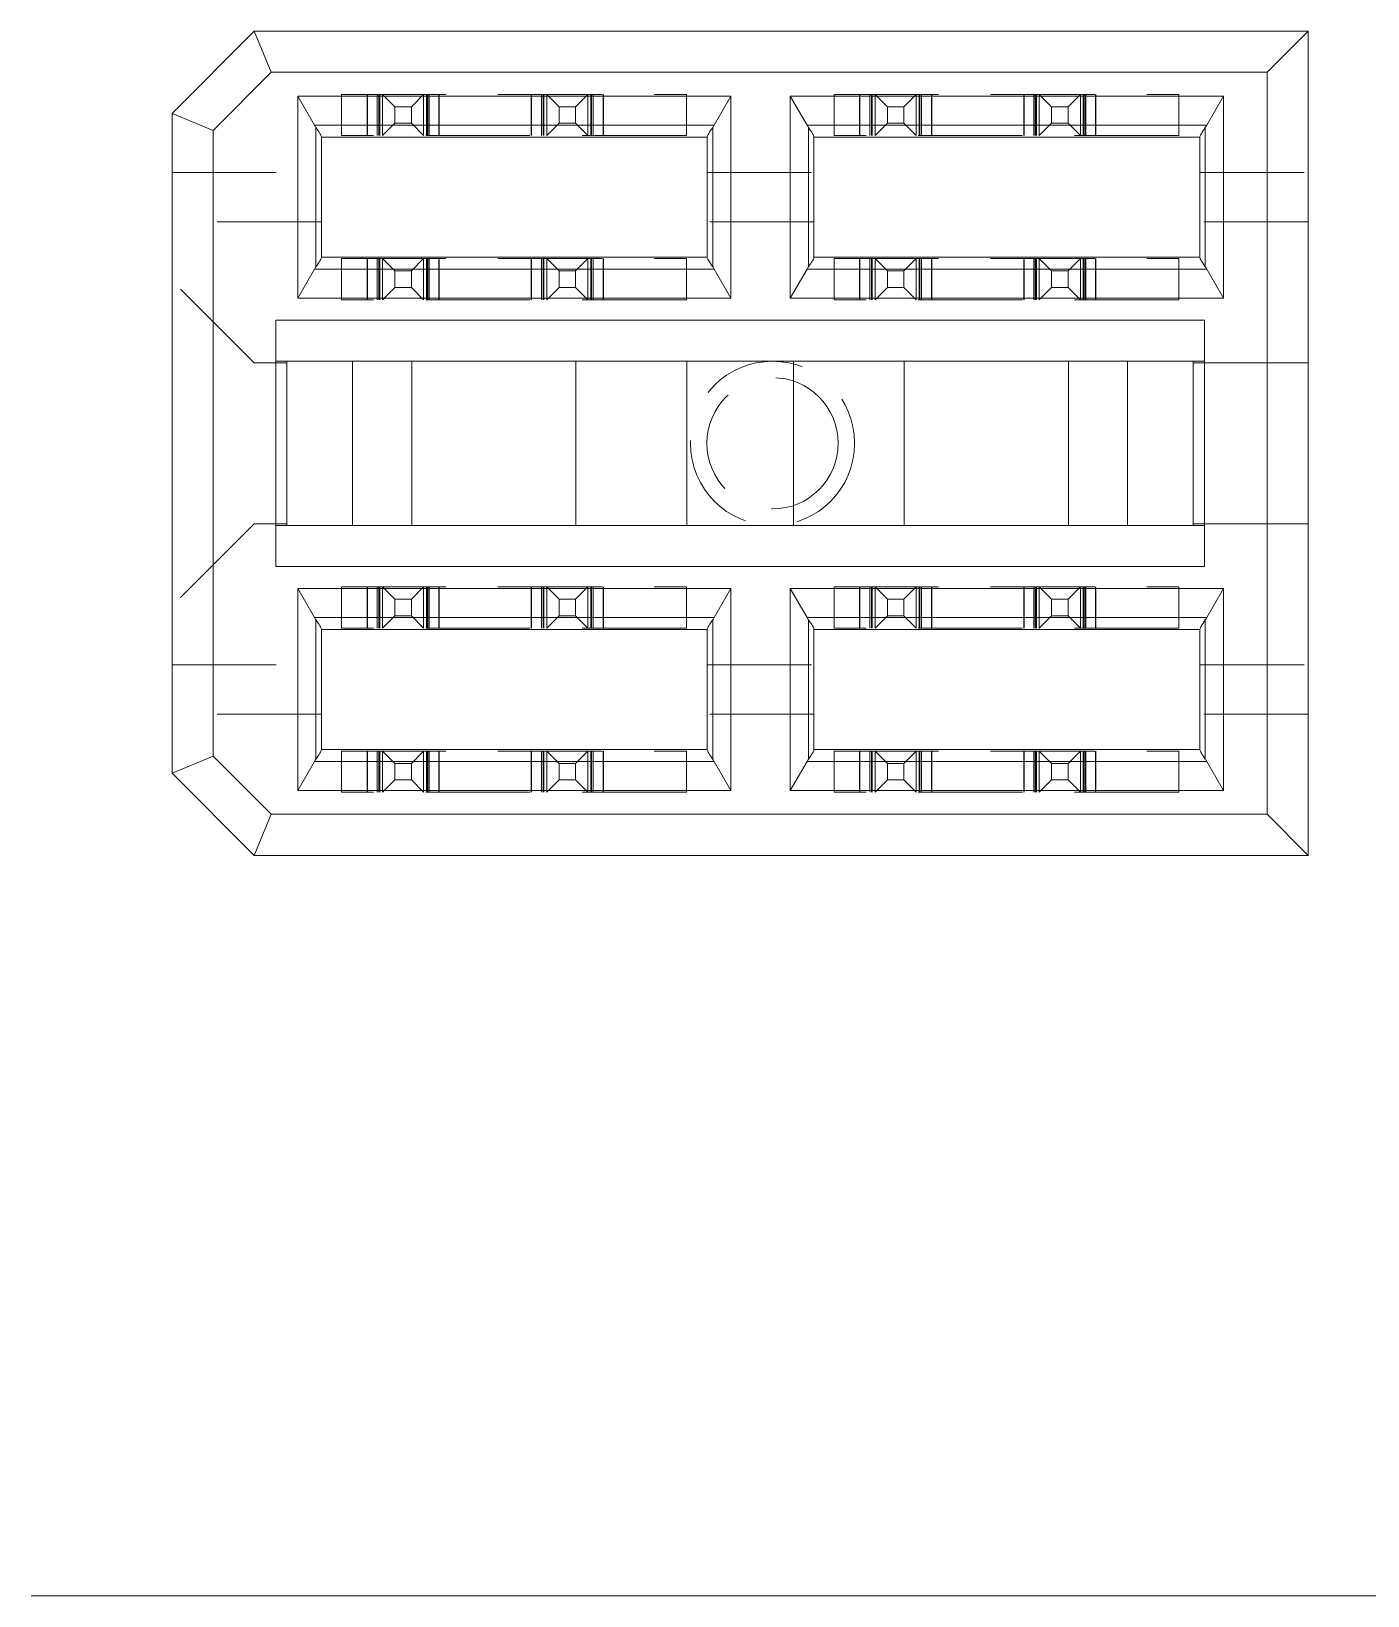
# Model space of a CAD drawing. Header units: millimetres. Extents: x -17 to 589, y 5 to 415.
# Drawn here: x 192.78 to 209.06, y 294.44 to 313.5 of the extents above; entities that cross this region are included whole.
import ezdxf

# ---------------------------------------------------------------- set-up
doc = ezdxf.new("R2010")
doc.units = ezdxf.units.MM
doc.linetypes.add('HIDDEN', pattern=[1.905, 1.27, -0.635])

# ---------------------------------------------------------------- blocks, each defined once
blk = doc.blocks.new('SW_CENTERMARKSYMBOL_1')
at = {"color": 0, "linetype": 'Continuous', "lineweight": 0}
blk.add_line((99.77, 130), (5, 130), dxfattribs=at)
blk = doc.blocks.new('d')
at = {"color": 5, "lineweight": 0}
blk.add_blockref('SW_CENTERMARKSYMBOL_1', (796.919, 118.982), dxfattribs=at)

msp = doc.modelspace()

# ---------------------------------------------------------------- linework, layer by layer
at = {"color": 7, "linetype": 'Continuous', "lineweight": 15}
for p, q in [((195.4919, 313.5039), (194.4919, 312.5039)), ((195.699, 313.0039), (195.4919, 313.5039)), ((208.3319, 313.5039), (195.4919, 313.5039)), ((208.3319, 313.5039), (207.8319, 313.0039)), ((208.3319, 303.4639), (208.3319, 313.5039)), ((194.9919, 312.2968), (195.699, 313.0039)), ((207.8319, 313.0039), (195.699, 313.0039)), ((207.8319, 303.9639), (207.8319, 313.0039)), ((196.0233, 312.7139), (201.3006, 312.7139)), ((196.0233, 312.7139), (196.2274, 312.3603)), ((196.0233, 310.2539), (196.0233, 312.7139)), ((201.3006, 312.7139), (201.0965, 312.3603)), ((201.3006, 312.7139), (201.3006, 310.2539)), ((202.0233, 312.7139), (207.3006, 312.7139)), ((202.0233, 310.2539), (202.0233, 312.7139)), ((202.0233, 312.7139), (202.2274, 312.3603)), ((207.3006, 312.7139), (207.0965, 312.3603)), ((207.3006, 312.7139), (207.3006, 310.2539)), ((194.4919, 304.4639), (194.4919, 312.5039)), ((194.9919, 312.2968), (194.4919, 312.5039)), ((194.9919, 312.2968), (194.9919, 304.671)), ((201.0965, 312.3603), (196.2274, 312.3603)), ((196.2449, 312.3323), (196.2449, 310.6355)), ((196.3119, 310.7485), (196.3119, 312.2193)), ((201.0119, 312.2139), (196.3119, 312.2139)), ((201.0119, 310.7485), (201.0119, 312.2193)), ((201.0789, 312.3323), (201.0789, 310.6355)), ((207.0965, 312.3603), (202.2274, 312.3603)), ((202.2449, 312.3323), (202.2449, 310.6355)), ((202.3119, 310.7485), (202.3119, 312.2193)), ((207.0119, 312.2139), (202.3119, 312.2139)), ((207.0119, 310.7485), (207.0119, 312.2193)), ((207.0789, 312.3323), (207.0789, 310.6355)), ((201.0119, 310.7539), (196.3119, 310.7539)), ((207.0119, 310.7539), (202.3119, 310.7539)), ((196.2274, 310.6075), (196.0233, 310.2539)), ((196.2274, 310.6075), (201.0965, 310.6075)), ((201.0965, 310.6075), (201.3006, 310.2539)), ((202.0233, 310.2539), (202.2274, 310.6075)), ((202.2274, 310.6075), (207.0965, 310.6075)), ((207.0965, 310.6075), (207.3006, 310.2539)), ((201.3006, 310.2539), (196.0233, 310.2539)), ((207.3006, 310.2539), (202.0233, 310.2539)), ((195.7557, 309.9839), (207.0681, 309.9839)), ((195.7557, 306.9839), (195.7557, 309.9839)), ((207.0681, 309.9839), (207.0681, 306.9839)), ((195.7557, 309.4839), (207.0681, 309.4839)), ((195.8919, 309.4639), (195.7557, 309.4639)), ((195.8919, 309.4839), (195.8919, 309.4639)), ((195.8919, 307.5039), (195.8919, 309.4639)), ((196.6919, 307.4839), (196.6919, 309.4839)), ((197.4119, 307.4839), (197.4119, 309.4839)), ((199.4119, 307.4839), (199.4119, 309.4839)), ((200.7619, 307.4839), (200.7619, 309.4839)), ((202.0619, 307.4839), (202.0619, 309.4839)), ((203.4119, 307.4839), (203.4119, 309.4839)), ((205.4119, 309.4839), (205.4119, 307.4839)), ((206.1319, 309.4839), (206.1319, 307.4839)), ((206.9319, 309.4839), (206.9319, 309.4639)), ((207.0681, 309.4639), (206.9319, 309.4639)), ((206.9319, 307.5039), (206.9319, 309.4639)), ((195.8919, 307.5039), (195.7557, 307.5039)), ((195.7557, 307.4839), (207.0681, 307.4839)), ((195.8919, 307.5039), (195.8919, 307.4839)), ((206.9319, 307.5039), (206.9319, 307.4839)), ((207.0681, 307.5039), (206.9319, 307.5039)), ((207.0681, 306.9839), (195.7557, 306.9839)), ((196.0233, 306.7139), (201.3006, 306.7139)), ((196.0233, 304.2539), (196.0233, 306.7139)), ((196.0233, 306.7139), (196.2274, 306.3603)), ((201.0965, 306.3603), (201.3006, 306.7139)), ((201.3006, 306.7139), (201.3006, 304.2539)), ((202.0233, 306.7139), (207.3006, 306.7139)), ((202.0233, 304.2539), (202.0233, 306.7139)), ((202.0233, 306.7139), (202.2274, 306.3603)), ((207.3006, 306.7139), (207.0965, 306.3603)), ((207.3006, 306.7139), (207.3006, 304.2539)), ((196.2274, 306.3603), (201.0965, 306.3603)), ((196.2449, 306.3323), (196.2449, 304.6355)), ((201.0789, 306.3323), (201.0789, 304.6355)), ((202.2274, 306.3603), (207.0965, 306.3603)), ((202.2449, 306.3323), (202.2449, 304.6355)), ((207.0789, 306.3323), (207.0789, 304.6355)), ((196.3119, 304.7485), (196.3119, 306.2193)), ((196.3119, 306.2139), (201.0119, 306.2139)), ((201.0119, 306.2193), (201.0119, 304.7485)), ((202.3119, 304.7485), (202.3119, 306.2193)), ((202.3119, 306.2139), (207.0119, 306.2139)), ((207.0119, 306.2193), (207.0119, 304.7485)), ((194.4919, 304.4639), (194.9919, 304.671)), ((194.9919, 304.671), (195.699, 303.9639)), ((196.2274, 304.6075), (196.0233, 304.2539)), ((196.2274, 304.6075), (201.0965, 304.6075)), ((201.0119, 304.7539), (196.3119, 304.7539)), ((201.0965, 304.6075), (201.3006, 304.2539)), ((202.2274, 304.6075), (202.0233, 304.2539)), ((202.2274, 304.6075), (207.0965, 304.6075)), ((207.0119, 304.7539), (202.3119, 304.7539)), ((207.0965, 304.6075), (207.3006, 304.2539)), ((195.4919, 303.4639), (194.4919, 304.4639)), ((201.3006, 304.2539), (196.0233, 304.2539)), ((207.3006, 304.2539), (202.0233, 304.2539)), ((195.699, 303.9639), (195.4919, 303.4639)), ((195.699, 303.9639), (207.8319, 303.9639)), ((208.3319, 303.4639), (207.8319, 303.9639)), ((208.3319, 303.4639), (195.4919, 303.4639))]:
    msp.add_line(p, q, dxfattribs=at)
at = {"color": 7, "linetype": 'HIDDEN', "lineweight": 0}
for p, q in [((196.5569, 312.2339), (196.5569, 312.7339)), ((196.5569, 312.7339), (200.7569, 312.7339)), ((196.8669, 312.7339), (196.8669, 312.2339)), ((196.872, 312.2339), (196.872, 312.7339)), ((196.9916, 312.2339), (196.9916, 312.7339)), ((196.9925, 312.7339), (196.9925, 312.2339)), ((197.0117, 312.7339), (197.0117, 312.2339)), ((197.0219, 312.2339), (197.0219, 312.7339)), ((197.022, 312.2339), (197.022, 312.7339)), ((197.0569, 312.2339), (197.0569, 312.7339)), ((197.0569, 312.7339), (197.2069, 312.5839)), ((197.5569, 312.7339), (197.4069, 312.5839)), ((197.5569, 312.7339), (197.5569, 312.2339)), ((197.5919, 312.7339), (197.5919, 312.2339)), ((197.5919, 312.7339), (197.5919, 312.2339)), ((197.6022, 312.7339), (197.6022, 312.2339)), ((197.6214, 312.2339), (197.6214, 312.7339)), ((197.6222, 312.7339), (197.6222, 312.2339)), ((197.7419, 312.7339), (197.7419, 312.2339)), ((197.7469, 312.2339), (197.7469, 312.7339)), ((198.8669, 312.7339), (198.8669, 312.2339)), ((198.872, 312.2339), (198.872, 312.7339)), ((198.9916, 312.2339), (198.9916, 312.7339)), ((198.9925, 312.7339), (198.9925, 312.2339)), ((199.0117, 312.7339), (199.0117, 312.2339)), ((199.0219, 312.2339), (199.0219, 312.7339)), ((199.022, 312.2339), (199.022, 312.7339)), ((199.0569, 312.2339), (199.0569, 312.7339)), ((199.0569, 312.7339), (199.2069, 312.5839)), ((199.4069, 312.5839), (199.5569, 312.7339)), ((199.5569, 312.7339), (199.5569, 312.2339)), ((199.5919, 312.7339), (199.5919, 312.2339)), ((199.5919, 312.7339), (199.5919, 312.2339)), ((199.6022, 312.7339), (199.6022, 312.2339)), ((199.6214, 312.2339), (199.6214, 312.7339)), ((199.6222, 312.7339), (199.6222, 312.2339)), ((199.7419, 312.7339), (199.7419, 312.2339)), ((199.7469, 312.2339), (199.7469, 312.7339)), ((200.7569, 312.7339), (200.7569, 312.2339)), ((202.5569, 312.2339), (202.5569, 312.7339)), ((202.5569, 312.7339), (206.7569, 312.7339)), ((202.8669, 312.7339), (202.8669, 312.2339)), ((202.872, 312.2339), (202.872, 312.7339)), ((202.9916, 312.2339), (202.9916, 312.7339)), ((202.9925, 312.7339), (202.9925, 312.2339)), ((203.0117, 312.7339), (203.0117, 312.2339)), ((203.0219, 312.2339), (203.0219, 312.7339)), ((203.022, 312.2339), (203.022, 312.7339)), ((203.0569, 312.2339), (203.0569, 312.7339)), ((203.0569, 312.7339), (203.2069, 312.5839)), ((203.5569, 312.7339), (203.4069, 312.5839)), ((203.5569, 312.7339), (203.5569, 312.2339)), ((203.5919, 312.7339), (203.5919, 312.2339)), ((203.5919, 312.7339), (203.5919, 312.2339)), ((203.6022, 312.7339), (203.6022, 312.2339)), ((203.6214, 312.2339), (203.6214, 312.7339)), ((203.6222, 312.7339), (203.6222, 312.2339)), ((203.7419, 312.7339), (203.7419, 312.2339)), ((203.7469, 312.2339), (203.7469, 312.7339)), ((204.8669, 312.7339), (204.8669, 312.2339)), ((204.872, 312.2339), (204.872, 312.7339)), ((204.9916, 312.2339), (204.9916, 312.7339)), ((204.9925, 312.7339), (204.9925, 312.2339)), ((205.0117, 312.7339), (205.0117, 312.2339)), ((205.0219, 312.2339), (205.0219, 312.7339)), ((205.022, 312.2339), (205.022, 312.7339)), ((205.0569, 312.2339), (205.0569, 312.7339)), ((205.0569, 312.7339), (205.2069, 312.5839)), ((205.4069, 312.5839), (205.5569, 312.7339)), ((205.5569, 312.7339), (205.5569, 312.2339)), ((205.5919, 312.7339), (205.5919, 312.2339)), ((205.5919, 312.7339), (205.5919, 312.2339)), ((205.6022, 312.7339), (205.6022, 312.2339)), ((205.6214, 312.2339), (205.6214, 312.7339)), ((205.6222, 312.7339), (205.6222, 312.2339)), ((205.7419, 312.7339), (205.7419, 312.2339)), ((205.7469, 312.2339), (205.7469, 312.7339)), ((206.7569, 312.7339), (206.7569, 312.2339)), ((197.4069, 312.5839), (197.2069, 312.5839)), ((197.2069, 312.5839), (197.2069, 312.3839)), ((197.4069, 312.5839), (197.4069, 312.3839)), ((199.2069, 312.5839), (199.4069, 312.5839)), ((199.2069, 312.5839), (199.2069, 312.3839)), ((199.4069, 312.5839), (199.4069, 312.3839)), ((203.4069, 312.5839), (203.2069, 312.5839)), ((203.2069, 312.5839), (203.2069, 312.3839)), ((203.4069, 312.5839), (203.4069, 312.3839)), ((205.2069, 312.5839), (205.4069, 312.5839)), ((205.2069, 312.5839), (205.2069, 312.3839)), ((205.4069, 312.5839), (205.4069, 312.3839)), ((200.7569, 312.2339), (196.5569, 312.2339)), ((197.0569, 312.2339), (197.2069, 312.3839)), ((197.2069, 312.3839), (197.4069, 312.3839)), ((197.4069, 312.3839), (197.5569, 312.2339)), ((199.2069, 312.3839), (199.0569, 312.2339)), ((199.2069, 312.3839), (199.4069, 312.3839)), ((199.4069, 312.3839), (199.5569, 312.2339)), ((206.7569, 312.2339), (202.5569, 312.2339)), ((203.0569, 312.2339), (203.2069, 312.3839)), ((203.2069, 312.3839), (203.4069, 312.3839)), ((203.4069, 312.3839), (203.5569, 312.2339)), ((205.2069, 312.3839), (205.0569, 312.2339)), ((205.2069, 312.3839), (205.4069, 312.3839)), ((205.4069, 312.3839), (205.5569, 312.2339)), ((194.4919, 311.7839), (196.3119, 311.7839)), ((201.0119, 311.7839), (202.3119, 311.7839)), ((207.0119, 311.7839), (208.3319, 311.7839)), ((196.3119, 311.1839), (194.4919, 311.1839)), ((202.3119, 311.1839), (201.0119, 311.1839)), ((208.3319, 311.1839), (207.0119, 311.1839)), ((196.5569, 310.2339), (196.5569, 310.7339)), ((196.5569, 310.7339), (200.7569, 310.7339)), ((196.8669, 310.7339), (196.8669, 310.2339)), ((196.872, 310.2339), (196.872, 310.7339)), ((196.9916, 310.2339), (196.9916, 310.7339)), ((196.9925, 310.7339), (196.9925, 310.2339)), ((197.0117, 310.7339), (197.0117, 310.2339)), ((197.0219, 310.2339), (197.0219, 310.7339)), ((197.022, 310.2339), (197.022, 310.7339)), ((197.0569, 310.2339), (197.0569, 310.7339)), ((197.0569, 310.7339), (197.2069, 310.5839)), ((197.5569, 310.7339), (197.4069, 310.5839)), ((197.5569, 310.7339), (197.5569, 310.2339)), ((197.5919, 310.7339), (197.5919, 310.2339)), ((197.5919, 310.7339), (197.5919, 310.2339)), ((197.6022, 310.7339), (197.6022, 310.2339)), ((197.6214, 310.2339), (197.6214, 310.7339)), ((197.6222, 310.7339), (197.6222, 310.2339)), ((197.7419, 310.7339), (197.7419, 310.2339)), ((197.7469, 310.2339), (197.7469, 310.7339)), ((198.8669, 310.7339), (198.8669, 310.2339)), ((198.872, 310.2339), (198.872, 310.7339)), ((198.9916, 310.2339), (198.9916, 310.7339)), ((198.9925, 310.7339), (198.9925, 310.2339)), ((199.0117, 310.7339), (199.0117, 310.2339)), ((199.0219, 310.2339), (199.0219, 310.7339)), ((199.022, 310.2339), (199.022, 310.7339)), ((199.0569, 310.2339), (199.0569, 310.7339)), ((199.0569, 310.7339), (199.2069, 310.5839)), ((199.4069, 310.5839), (199.5569, 310.7339)), ((199.5569, 310.7339), (199.5569, 310.2339)), ((199.5919, 310.7339), (199.5919, 310.2339)), ((199.5919, 310.7339), (199.5919, 310.2339)), ((199.6022, 310.7339), (199.6022, 310.2339)), ((199.6214, 310.2339), (199.6214, 310.7339)), ((199.6222, 310.7339), (199.6222, 310.2339)), ((199.7419, 310.7339), (199.7419, 310.2339)), ((199.7469, 310.2339), (199.7469, 310.7339)), ((200.7569, 310.7339), (200.7569, 310.2339)), ((202.5569, 310.2339), (202.5569, 310.7339)), ((202.5569, 310.7339), (206.7569, 310.7339)), ((202.8669, 310.7339), (202.8669, 310.2339)), ((202.872, 310.2339), (202.872, 310.7339)), ((202.9916, 310.2339), (202.9916, 310.7339)), ((202.9925, 310.7339), (202.9925, 310.2339)), ((203.0117, 310.7339), (203.0117, 310.2339)), ((203.0219, 310.2339), (203.0219, 310.7339)), ((203.022, 310.2339), (203.022, 310.7339)), ((203.0569, 310.2339), (203.0569, 310.7339)), ((203.0569, 310.7339), (203.2069, 310.5839)), ((203.5569, 310.7339), (203.4069, 310.5839)), ((203.5569, 310.7339), (203.5569, 310.2339)), ((203.5919, 310.7339), (203.5919, 310.2339)), ((203.5919, 310.7339), (203.5919, 310.2339)), ((203.6022, 310.7339), (203.6022, 310.2339)), ((203.6214, 310.2339), (203.6214, 310.7339)), ((203.6222, 310.7339), (203.6222, 310.2339)), ((203.7419, 310.7339), (203.7419, 310.2339)), ((203.7469, 310.2339), (203.7469, 310.7339)), ((204.8669, 310.7339), (204.8669, 310.2339)), ((204.872, 310.2339), (204.872, 310.7339)), ((204.9916, 310.2339), (204.9916, 310.7339)), ((204.9925, 310.7339), (204.9925, 310.2339)), ((205.0117, 310.7339), (205.0117, 310.2339)), ((205.0219, 310.2339), (205.0219, 310.7339)), ((205.022, 310.2339), (205.022, 310.7339)), ((205.0569, 310.2339), (205.0569, 310.7339)), ((205.0569, 310.7339), (205.2069, 310.5839)), ((205.4069, 310.5839), (205.5569, 310.7339)), ((205.5569, 310.7339), (205.5569, 310.2339)), ((205.5919, 310.7339), (205.5919, 310.2339)), ((205.5919, 310.7339), (205.5919, 310.2339)), ((205.6022, 310.7339), (205.6022, 310.2339)), ((205.6214, 310.2339), (205.6214, 310.7339)), ((205.6222, 310.7339), (205.6222, 310.2339)), ((205.7419, 310.7339), (205.7419, 310.2339)), ((205.7469, 310.2339), (205.7469, 310.7339)), ((206.7569, 310.7339), (206.7569, 310.2339)), ((197.4069, 310.5839), (197.2069, 310.5839)), ((197.2069, 310.5839), (197.2069, 310.3839)), ((197.4069, 310.5839), (197.4069, 310.3839)), ((199.2069, 310.5839), (199.4069, 310.5839)), ((199.2069, 310.5839), (199.2069, 310.3839)), ((199.4069, 310.5839), (199.4069, 310.3839)), ((203.4069, 310.5839), (203.2069, 310.5839)), ((203.2069, 310.5839), (203.2069, 310.3839)), ((203.4069, 310.5839), (203.4069, 310.3839)), ((205.2069, 310.5839), (205.4069, 310.5839)), ((205.2069, 310.5839), (205.2069, 310.3839)), ((205.4069, 310.5839), (205.4069, 310.3839)), ((195.4919, 309.4639), (194.4919, 310.4639)), ((197.0569, 310.2339), (197.2069, 310.3839)), ((197.2069, 310.3839), (197.4069, 310.3839)), ((197.4069, 310.3839), (197.5569, 310.2339)), ((199.2069, 310.3839), (199.0569, 310.2339)), ((199.2069, 310.3839), (199.4069, 310.3839)), ((199.4069, 310.3839), (199.5569, 310.2339)), ((203.0569, 310.2339), (203.2069, 310.3839)), ((203.2069, 310.3839), (203.4069, 310.3839)), ((203.4069, 310.3839), (203.5569, 310.2339)), ((205.2069, 310.3839), (205.0569, 310.2339)), ((205.2069, 310.3839), (205.4069, 310.3839)), ((205.4069, 310.3839), (205.5569, 310.2339)), ((200.7569, 310.2339), (196.5569, 310.2339)), ((206.7569, 310.2339), (202.5569, 310.2339)), ((195.7557, 309.4639), (195.4919, 309.4639)), ((208.3319, 309.4639), (207.0681, 309.4639)), ((195.4919, 307.5039), (194.4919, 306.5039)), ((195.4919, 307.5039), (195.7557, 307.5039)), ((208.3319, 307.5039), (207.0681, 307.5039)), ((196.5569, 306.2339), (196.5569, 306.7339)), ((196.5569, 306.7339), (200.7569, 306.7339)), ((196.8669, 306.7339), (196.8669, 306.2339)), ((196.872, 306.2339), (196.872, 306.7339)), ((196.9916, 306.2339), (196.9916, 306.7339)), ((196.9925, 306.7339), (196.9925, 306.2339)), ((197.0117, 306.7339), (197.0117, 306.2339)), ((197.0219, 306.2339), (197.0219, 306.7339)), ((197.022, 306.2339), (197.022, 306.7339)), ((197.0569, 306.2339), (197.0569, 306.7339)), ((197.0569, 306.7339), (197.2069, 306.5839)), ((197.5569, 306.7339), (197.4069, 306.5839)), ((197.5569, 306.7339), (197.5569, 306.2339)), ((197.5919, 306.7339), (197.5919, 306.2339)), ((197.5919, 306.7339), (197.5919, 306.2339)), ((197.6022, 306.7339), (197.6022, 306.2339)), ((197.6214, 306.2339), (197.6214, 306.7339)), ((197.6222, 306.7339), (197.6222, 306.2339)), ((197.7419, 306.7339), (197.7419, 306.2339)), ((197.7469, 306.2339), (197.7469, 306.7339)), ((198.8669, 306.7339), (198.8669, 306.2339)), ((198.872, 306.2339), (198.872, 306.7339)), ((198.9916, 306.2339), (198.9916, 306.7339)), ((198.9925, 306.7339), (198.9925, 306.2339)), ((199.0117, 306.7339), (199.0117, 306.2339)), ((199.0219, 306.2339), (199.0219, 306.7339)), ((199.022, 306.2339), (199.022, 306.7339)), ((199.0569, 306.2339), (199.0569, 306.7339)), ((199.0569, 306.7339), (199.2069, 306.5839)), ((199.4069, 306.5839), (199.5569, 306.7339)), ((199.5569, 306.7339), (199.5569, 306.2339)), ((199.5919, 306.7339), (199.5919, 306.2339)), ((199.5919, 306.7339), (199.5919, 306.2339)), ((199.6022, 306.7339), (199.6022, 306.2339)), ((199.6214, 306.2339), (199.6214, 306.7339)), ((199.6222, 306.7339), (199.6222, 306.2339)), ((199.7419, 306.7339), (199.7419, 306.2339)), ((199.7469, 306.2339), (199.7469, 306.7339)), ((200.7569, 306.7339), (200.7569, 306.2339)), ((202.5569, 306.2339), (202.5569, 306.7339)), ((202.5569, 306.7339), (206.7569, 306.7339)), ((202.8669, 306.7339), (202.8669, 306.2339)), ((202.872, 306.2339), (202.872, 306.7339)), ((202.9916, 306.2339), (202.9916, 306.7339)), ((202.9925, 306.7339), (202.9925, 306.2339)), ((203.0117, 306.7339), (203.0117, 306.2339)), ((203.0219, 306.2339), (203.0219, 306.7339)), ((203.022, 306.2339), (203.022, 306.7339)), ((203.0569, 306.2339), (203.0569, 306.7339)), ((203.0569, 306.7339), (203.2069, 306.5839)), ((203.5569, 306.7339), (203.4069, 306.5839)), ((203.5569, 306.7339), (203.5569, 306.2339)), ((203.5919, 306.7339), (203.5919, 306.2339)), ((203.5919, 306.7339), (203.5919, 306.2339)), ((203.6022, 306.7339), (203.6022, 306.2339)), ((203.6214, 306.2339), (203.6214, 306.7339)), ((203.6222, 306.7339), (203.6222, 306.2339)), ((203.7419, 306.7339), (203.7419, 306.2339)), ((203.7469, 306.2339), (203.7469, 306.7339)), ((204.8669, 306.7339), (204.8669, 306.2339)), ((204.872, 306.2339), (204.872, 306.7339)), ((204.9916, 306.2339), (204.9916, 306.7339)), ((204.9925, 306.7339), (204.9925, 306.2339)), ((205.0117, 306.7339), (205.0117, 306.2339)), ((205.0219, 306.2339), (205.0219, 306.7339)), ((205.022, 306.2339), (205.022, 306.7339)), ((205.0569, 306.2339), (205.0569, 306.7339)), ((205.0569, 306.7339), (205.2069, 306.5839)), ((205.4069, 306.5839), (205.5569, 306.7339)), ((205.5569, 306.7339), (205.5569, 306.2339)), ((205.5919, 306.7339), (205.5919, 306.2339)), ((205.5919, 306.7339), (205.5919, 306.2339)), ((205.6022, 306.7339), (205.6022, 306.2339)), ((205.6214, 306.2339), (205.6214, 306.7339)), ((205.6222, 306.7339), (205.6222, 306.2339)), ((205.7419, 306.7339), (205.7419, 306.2339)), ((205.7469, 306.2339), (205.7469, 306.7339)), ((206.7569, 306.7339), (206.7569, 306.2339)), ((197.4069, 306.5839), (197.2069, 306.5839)), ((197.2069, 306.5839), (197.2069, 306.3839)), ((197.4069, 306.5839), (197.4069, 306.3839)), ((199.2069, 306.5839), (199.4069, 306.5839)), ((199.2069, 306.5839), (199.2069, 306.3839)), ((199.4069, 306.5839), (199.4069, 306.3839)), ((203.2069, 306.5839), (203.2069, 306.3839)), ((203.4069, 306.5839), (203.2069, 306.5839)), ((203.4069, 306.5839), (203.4069, 306.3839)), ((205.2069, 306.5839), (205.4069, 306.5839)), ((205.2069, 306.5839), (205.2069, 306.3839)), ((205.4069, 306.5839), (205.4069, 306.3839)), ((197.0569, 306.2339), (197.2069, 306.3839)), ((197.2069, 306.3839), (197.4069, 306.3839)), ((197.4069, 306.3839), (197.5569, 306.2339)), ((199.2069, 306.3839), (199.0569, 306.2339)), ((199.2069, 306.3839), (199.4069, 306.3839)), ((199.4069, 306.3839), (199.5569, 306.2339)), ((203.0569, 306.2339), (203.2069, 306.3839)), ((203.2069, 306.3839), (203.4069, 306.3839)), ((203.4069, 306.3839), (203.5569, 306.2339)), ((205.2069, 306.3839), (205.0569, 306.2339)), ((205.2069, 306.3839), (205.4069, 306.3839)), ((205.4069, 306.3839), (205.5569, 306.2339)), ((200.7569, 306.2339), (196.5569, 306.2339)), ((206.7569, 306.2339), (202.5569, 306.2339)), ((194.4919, 305.7839), (196.3119, 305.7839)), ((201.0119, 305.7839), (202.3119, 305.7839)), ((207.0119, 305.7839), (208.3319, 305.7839)), ((196.3119, 305.1839), (194.4919, 305.1839)), ((202.3119, 305.1839), (201.0119, 305.1839)), ((208.3319, 305.1839), (207.0119, 305.1839)), ((196.5569, 304.2339), (196.5569, 304.7339)), ((196.5569, 304.7339), (200.7569, 304.7339)), ((196.8669, 304.7339), (196.8669, 304.2339)), ((196.872, 304.2339), (196.872, 304.7339)), ((196.9916, 304.2339), (196.9916, 304.7339)), ((196.9925, 304.7339), (196.9925, 304.2339)), ((197.0117, 304.7339), (197.0117, 304.2339)), ((197.0219, 304.2339), (197.0219, 304.7339)), ((197.022, 304.2339), (197.022, 304.7339)), ((197.0569, 304.2339), (197.0569, 304.7339)), ((197.0569, 304.7339), (197.2069, 304.5839)), ((197.2069, 304.5839), (197.2069, 304.3839)), ((197.4069, 304.5839), (197.2069, 304.5839)), ((197.5569, 304.7339), (197.4069, 304.5839)), ((197.4069, 304.5839), (197.4069, 304.3839)), ((197.5569, 304.7339), (197.5569, 304.2339)), ((197.5919, 304.7339), (197.5919, 304.2339)), ((197.5919, 304.7339), (197.5919, 304.2339)), ((197.6022, 304.7339), (197.6022, 304.2339)), ((197.6214, 304.2339), (197.6214, 304.7339)), ((197.6222, 304.7339), (197.6222, 304.2339)), ((197.7419, 304.7339), (197.7419, 304.2339)), ((197.7469, 304.2339), (197.7469, 304.7339)), ((198.8669, 304.7339), (198.8669, 304.2339)), ((198.872, 304.2339), (198.872, 304.7339)), ((198.9916, 304.2339), (198.9916, 304.7339)), ((198.9925, 304.7339), (198.9925, 304.2339)), ((199.0117, 304.7339), (199.0117, 304.2339)), ((199.0219, 304.2339), (199.0219, 304.7339)), ((199.022, 304.2339), (199.022, 304.7339)), ((199.0569, 304.2339), (199.0569, 304.7339)), ((199.0569, 304.7339), (199.2069, 304.5839)), ((199.2069, 304.5839), (199.4069, 304.5839)), ((199.2069, 304.5839), (199.2069, 304.3839)), ((199.4069, 304.5839), (199.5569, 304.7339)), ((199.4069, 304.5839), (199.4069, 304.3839)), ((199.5569, 304.7339), (199.5569, 304.2339)), ((199.5919, 304.7339), (199.5919, 304.2339)), ((199.5919, 304.7339), (199.5919, 304.2339)), ((199.6022, 304.7339), (199.6022, 304.2339)), ((199.6214, 304.2339), (199.6214, 304.7339)), ((199.6222, 304.7339), (199.6222, 304.2339)), ((199.7419, 304.7339), (199.7419, 304.2339)), ((199.7469, 304.2339), (199.7469, 304.7339)), ((200.7569, 304.7339), (200.7569, 304.2339)), ((202.5569, 304.2339), (202.5569, 304.7339)), ((202.5569, 304.7339), (206.7569, 304.7339)), ((202.8669, 304.7339), (202.8669, 304.2339)), ((202.872, 304.2339), (202.872, 304.7339)), ((202.9916, 304.2339), (202.9916, 304.7339)), ((202.9925, 304.7339), (202.9925, 304.2339)), ((203.0117, 304.7339), (203.0117, 304.2339)), ((203.0219, 304.2339), (203.0219, 304.7339)), ((203.022, 304.2339), (203.022, 304.7339)), ((203.0569, 304.2339), (203.0569, 304.7339)), ((203.0569, 304.7339), (203.2069, 304.5839)), ((203.2069, 304.5839), (203.2069, 304.3839)), ((203.4069, 304.5839), (203.2069, 304.5839)), ((203.5569, 304.7339), (203.4069, 304.5839)), ((203.4069, 304.5839), (203.4069, 304.3839)), ((203.5569, 304.7339), (203.5569, 304.2339)), ((203.5919, 304.7339), (203.5919, 304.2339)), ((203.5919, 304.7339), (203.5919, 304.2339)), ((203.6022, 304.7339), (203.6022, 304.2339)), ((203.6214, 304.2339), (203.6214, 304.7339)), ((203.6222, 304.7339), (203.6222, 304.2339)), ((203.7419, 304.7339), (203.7419, 304.2339)), ((203.7469, 304.2339), (203.7469, 304.7339)), ((204.8669, 304.7339), (204.8669, 304.2339)), ((204.872, 304.2339), (204.872, 304.7339)), ((204.9916, 304.2339), (204.9916, 304.7339)), ((204.9925, 304.7339), (204.9925, 304.2339)), ((205.0117, 304.7339), (205.0117, 304.2339)), ((205.0219, 304.2339), (205.0219, 304.7339)), ((205.022, 304.2339), (205.022, 304.7339)), ((205.0569, 304.2339), (205.0569, 304.7339)), ((205.0569, 304.7339), (205.2069, 304.5839)), ((205.2069, 304.5839), (205.4069, 304.5839)), ((205.2069, 304.5839), (205.2069, 304.3839)), ((205.4069, 304.5839), (205.5569, 304.7339)), ((205.4069, 304.5839), (205.4069, 304.3839)), ((205.5569, 304.7339), (205.5569, 304.2339)), ((205.5919, 304.7339), (205.5919, 304.2339)), ((205.5919, 304.7339), (205.5919, 304.2339)), ((205.6022, 304.7339), (205.6022, 304.2339)), ((205.6214, 304.2339), (205.6214, 304.7339)), ((205.6222, 304.7339), (205.6222, 304.2339)), ((205.7419, 304.7339), (205.7419, 304.2339)), ((205.7469, 304.2339), (205.7469, 304.7339)), ((206.7569, 304.7339), (206.7569, 304.2339)), ((200.7569, 304.2339), (196.5569, 304.2339)), ((197.0569, 304.2339), (197.2069, 304.3839)), ((197.2069, 304.3839), (197.4069, 304.3839)), ((197.4069, 304.3839), (197.5569, 304.2339)), ((199.2069, 304.3839), (199.0569, 304.2339)), ((199.2069, 304.3839), (199.4069, 304.3839)), ((199.4069, 304.3839), (199.5569, 304.2339)), ((206.7569, 304.2339), (202.5569, 304.2339)), ((203.0569, 304.2339), (203.2069, 304.3839)), ((203.2069, 304.3839), (203.4069, 304.3839)), ((203.4069, 304.3839), (203.5569, 304.2339)), ((205.2069, 304.3839), (205.0569, 304.2339)), ((205.2069, 304.3839), (205.4069, 304.3839)), ((205.4069, 304.3839), (205.5569, 304.2339))]:
    msp.add_line(p, q, dxfattribs=at)
for radius in [1, 0.8]:
    msp.add_circle((201.8069, 308.4839), radius, dxfattribs=at)
at = {"color": 7, "linetype": 'Continuous', "lineweight": 15}
for centre, start_param, end_param in [((196.4315, 312.7139), 2.3561945, 2.4389137), ((200.8924, 312.7139), 3.8442716, 3.9269908), ((202.4315, 312.7139), 2.3561945, 2.4389137), ((206.8924, 312.7139), 3.8442716, 3.9269908), ((196.4315, 310.2539), 0.702679, 0.7853982), ((200.8924, 310.2539), 5.4977871, 5.5805063), ((202.4315, 310.2539), 0.702679, 0.7853982), ((206.8924, 310.2539), 5.4977871, 5.5805063), ((196.4315, 306.7139), 2.3561945, 2.4389137), ((200.8924, 306.7139), 3.8442716, 3.9269908), ((202.4315, 306.7139), 2.3561945, 2.4389137), ((206.8924, 306.7139), 3.8442716, 3.9269908), ((196.4315, 304.2539), 0.702679, 0.7853982), ((200.8924, 304.2539), 5.4977871, 5.5805063), ((202.4315, 304.2539), 0.702679, 0.7853982), ((206.8924, 304.2539), 5.4977871, 5.5805063)]:
    msp.add_ellipse(centre, major_axis=(0, 0.5), ratio=0.5773503, start_param=start_param, end_param=end_param, dxfattribs=at)
for points, knots in [([(196.3119, 312.2193), (196.3082, 312.2299), (196.3005, 312.2515), (196.2636, 312.3051), (196.2449, 312.3323)], [0, 0, 0, 0, 0.4931733, 1, 1, 1, 1]), ([(201.0789, 312.3323), (201.0605, 312.3056), (201.0236, 312.2519), (201.0158, 312.2302), (201.0119, 312.2193)], [0, 0, 0, 0, 0.4978273, 1, 1, 1, 1]), ([(202.3119, 312.2193), (202.3082, 312.2299), (202.3005, 312.2515), (202.2636, 312.3051), (202.2449, 312.3323)], [0, 0, 0, 0, 0.4931733, 1, 1, 1, 1]), ([(207.0789, 312.3323), (207.0605, 312.3056), (207.0236, 312.2519), (207.0158, 312.2302), (207.0119, 312.2193)], [0, 0, 0, 0, 0.49782732, 1, 1, 1, 1]), ([(196.2449, 310.6355), (196.2633, 310.6622), (196.3003, 310.7159), (196.308, 310.7376), (196.3119, 310.7485)], [0, 0, 0, 0, 0.4978273, 1, 1, 1, 1]), ([(201.0119, 310.7485), (201.0157, 310.7379), (201.0233, 310.7163), (201.0602, 310.6626), (201.0789, 310.6355)], [0, 0, 0, 0, 0.4931733, 1, 1, 1, 1]), ([(202.2449, 310.6355), (202.2633, 310.6622), (202.3003, 310.7159), (202.308, 310.7376), (202.3119, 310.7485)], [0, 0, 0, 0, 0.49782732, 1, 1, 1, 1]), ([(207.0119, 310.7485), (207.0157, 310.7379), (207.0233, 310.7163), (207.0602, 310.6626), (207.0789, 310.6355)], [0, 0, 0, 0, 0.4931733, 1, 1, 1, 1]), ([(196.2449, 306.3323), (196.2633, 306.3056), (196.3003, 306.2519), (196.308, 306.2302), (196.3119, 306.2193)], [0, 0, 0, 0, 0.4978273, 1, 1, 1, 1]), ([(201.0119, 306.2193), (201.0157, 306.2299), (201.0233, 306.2515), (201.0602, 306.3051), (201.0789, 306.3323)], [0, 0, 0, 0, 0.4931733, 1, 1, 1, 1]), ([(202.3119, 306.2193), (202.3082, 306.2299), (202.3005, 306.2515), (202.2636, 306.3051), (202.2449, 306.3323)], [0, 0, 0, 0, 0.4931733, 1, 1, 1, 1]), ([(207.0789, 306.3323), (207.0605, 306.3056), (207.0236, 306.2519), (207.0158, 306.2302), (207.0119, 306.2193)], [0, 0, 0, 0, 0.4978273, 1, 1, 1, 1]), ([(196.2449, 304.6355), (196.2633, 304.6622), (196.3003, 304.7159), (196.308, 304.7376), (196.3119, 304.7485)], [0, 0, 0, 0, 0.4978273, 1, 1, 1, 1]), ([(201.0789, 304.6355), (201.0605, 304.6622), (201.0236, 304.7159), (201.0158, 304.7376), (201.0119, 304.7485)], [0, 0, 0, 0, 0.4978273, 1, 1, 1, 1]), ([(202.2449, 304.6355), (202.2633, 304.6622), (202.3003, 304.7159), (202.308, 304.7376), (202.3119, 304.7485)], [0, 0, 0, 0, 0.4978273, 1, 1, 1, 1]), ([(207.0789, 304.6355), (207.0605, 304.6622), (207.0236, 304.7159), (207.0158, 304.7376), (207.0119, 304.7485)], [0, 0, 0, 0, 0.4978273, 1, 1, 1, 1])]:
    msp.add_open_spline(points, degree=3, knots=knots, dxfattribs=at)

# ---------------------------------------------------------------- block references
msp.add_blockref('d', (-609.1417, 45.4617))

doc.saveas('drawing.dxf')
